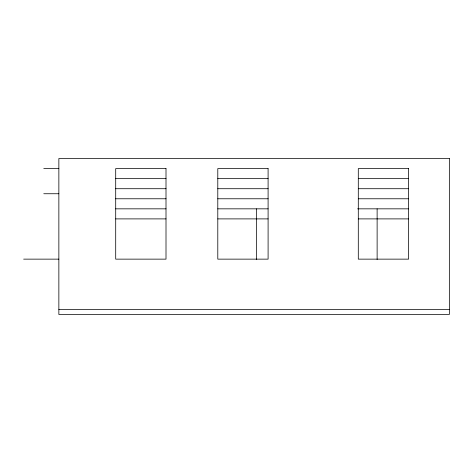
<?xml version="1.0" encoding="UTF-8"?>
<svg xmlns="http://www.w3.org/2000/svg" width="473" height="473" viewBox="0 0 473 473"><rect width="100%" height="100%" fill="white"/><g stroke="black" fill="none" stroke-linecap="round" stroke-linejoin="round"><path stroke-width="0.71" d="M43.77 168.589L58.859 168.589M115.702 178.652L166.005 178.652M217.793 178.652L268.096 178.652M358.298 178.652L408.595 178.652M115.702 188.715L166.005 188.715M217.793 188.715L268.096 188.715M358.298 188.715L408.595 188.715M43.77 193.741L58.859 193.741M115.702 198.772L166.005 198.772M217.793 198.772L268.096 198.772M358.298 198.772L408.595 198.772M115.702 208.835L166.005 208.835M217.793 208.835L268.096 208.835M357.618 208.835L408.595 208.835M115.702 218.893L166.005 218.893M217.793 218.893L268.096 218.893M358.298 218.893L408.595 218.893M23.65 259.139L58.859 259.139M58.859 309.437L449.35 309.437M377.123 208.835L377.123 259.506M256.537 208.835L256.537 259.506M449.35 158.532L58.859 158.532L58.859 314.468L449.35 314.468L449.35 158.532M166.005 168.589L115.702 168.589L115.702 259.139L166.005 259.139L166.005 168.589M268.096 168.589L217.793 168.589L217.793 259.139L268.096 259.139L268.096 168.589M408.595 168.589L358.298 168.589L358.298 259.139L408.595 259.139L408.595 168.589"/></g></svg>
